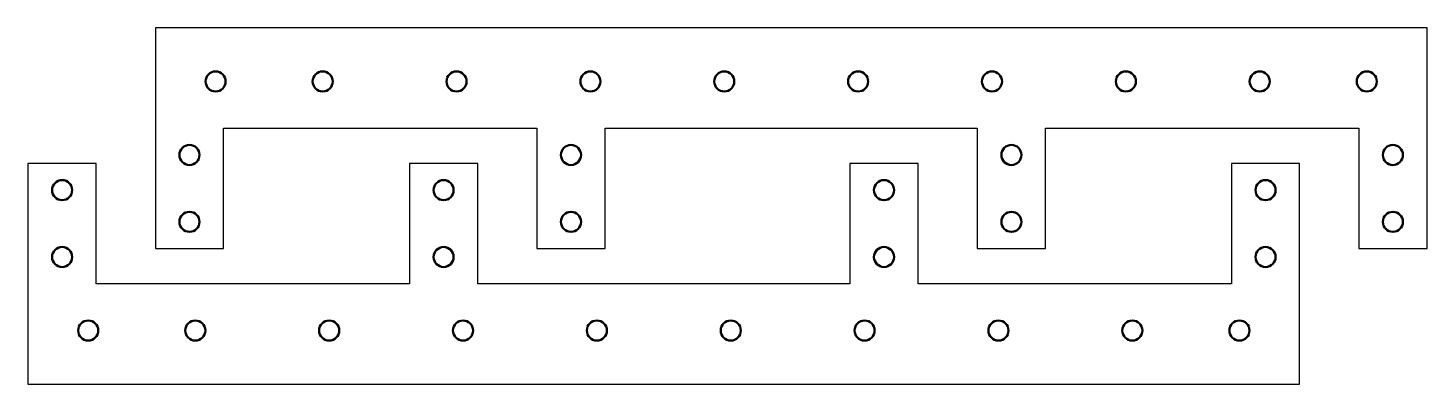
# Model space of a CAD drawing. Header units: millimetres. Extents: x 15 to 224, y 15 to 68.
import ezdxf

# ---------------------------------------------------------------- set-up
doc = ezdxf.new("R2010")
doc.units = ezdxf.units.MM
doc.layers.add('1p5Pocket', color=210, linetype='Continuous', lineweight=50)
doc.layers.add('Hole', color=130, linetype='Continuous', lineweight=50)
doc.layers.add('Outline', color=50, linetype='Continuous')

msp = doc.modelspace()

# ---------------------------------------------------------------- linework, layer by layer
at = {"layer": '1p5Pocket'}
for centre in [(43.03, 60.26), (59.03, 60.26), (79.03, 60.26), (99.03, 60.26), (119.03, 60.26), (139.03, 60.26), (159.03, 60.26), (179.03, 60.26), (199.03, 60.26), (215.03, 60.26), (24, 23), (40, 23), (60, 23), (80, 23), (100, 23), (120, 23), (140, 23), (160, 23), (180, 23), (196, 23)]:
    msp.add_circle(centre, 1.5, dxfattribs=at)
at = {"layer": 'Hole'}
for centre in [(39.13, 49.26), (96.13, 49.26), (161.93, 49.26), (218.93, 49.26), (20.1, 44), (77.1, 44), (142.9, 44), (199.9, 44), (39.13, 39.26), (96.13, 39.26), (161.93, 39.26), (218.93, 39.26), (20.1, 34), (77.1, 34), (142.9, 34), (199.9, 34)]:
    msp.add_circle(centre, 1.5, dxfattribs=at)
at = {"layer": 'Outline'}
for points in [[(156.83, 53.26), (156.83, 35.26), (167.03, 35.26), (167.03, 53.26), (213.83, 53.26), (213.83, 35.26), (224.03, 35.26), (224.03, 68.26), (34.03, 68.26), (34.03, 35.26), (44.23, 35.26), (44.23, 53.26), (91.03, 53.26), (91.03, 35.26), (101.23, 35.26), (101.23, 53.26)], [(82.2, 30), (82.2, 48), (72, 48), (72, 30), (25.2, 30), (25.2, 48), (15, 48), (15, 15), (205, 15), (205, 48), (194.8, 48), (194.8, 30), (148, 30), (148, 48), (137.8, 48), (137.8, 30)]]:
    msp.add_lwpolyline(points, close=True, dxfattribs=at)

doc.saveas('drawing.dxf')
